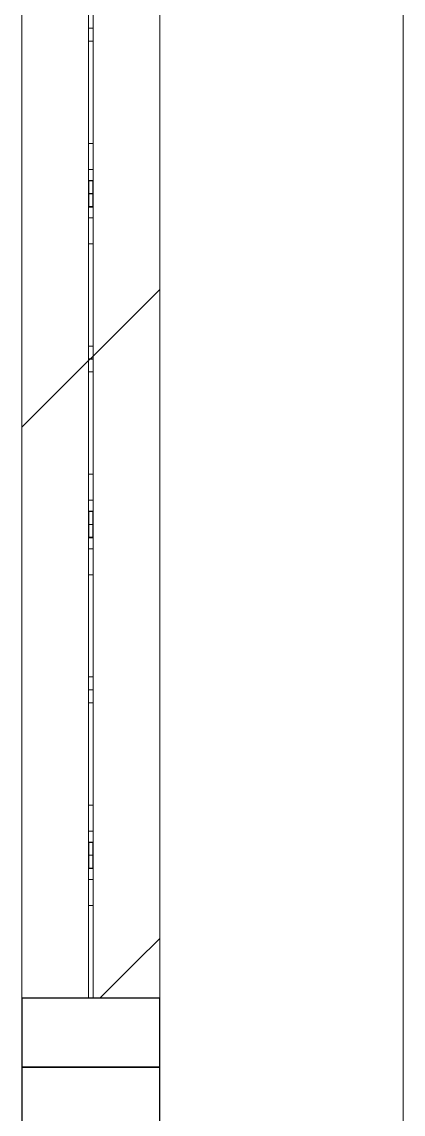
# Model space of a CAD drawing. Header units: millimetres. Extents: x -4948 to 42228, y -4856 to 69378.
# Drawn here: x -1136.3 to -970.3, y 23171.6 to 23647.8 of the extents above; entities that cross this region are included whole.
import ezdxf

# ---------------------------------------------------------------- set-up
doc = ezdxf.new("R2010")
doc.units = ezdxf.units.MM
doc.layers.add('A-FLOR', color=192, linetype='Continuous', lineweight=13)
doc.layers.add('A-GLAZ-CWMG', color=51, linetype='Continuous', lineweight=9)
pattern_1 = [(45, (0, 0), (-141.4214, 141.4214), [])]

# ---------------------------------------------------------------- blocks, each defined once
blk = doc.blocks.new('27ELB-RD-AR-0000-BIM_rvt-1-1 этаж отм_ _0_000 лотки')
at = {"layer": 'A-GLAZ-CWMG'}
h = blk.add_hatch(dxfattribs=at)
h.set_pattern_fill('FP_2', color=252, style=0, pattern_type=2)
h.set_pattern_definition(pattern_1)
h.paths.add_polyline_path([(-1076.26, 23526.65), (-1076.26, 23619.1), (-1136.26, 23619.1), (-1136.26, 23526.65), (-1084.48, 23526.65)], flags=0)
h = blk.add_hatch(dxfattribs=at)
h.set_pattern_fill('FP_3', color=252, style=0, pattern_type=2)
h.set_pattern_definition(pattern_1)
h.paths.add_polyline_path([(-1076.26, 23474.88), (-1076.26, 23526.65), (-1136.26, 23526.65), (-1136.26, 23474.88), (-1084.48, 23474.88)], flags=0)
h = blk.add_hatch(dxfattribs=at)
h.set_pattern_fill('FP_2', color=252, style=0, pattern_type=2)
h.set_pattern_definition(pattern_1)
h.paths.add_polyline_path([(-1076.26, 23382.42), (-1076.26, 23474.88), (-1136.26, 23474.88), (-1136.26, 23382.42), (-1084.48, 23382.42)], flags=0)
h = blk.add_hatch(dxfattribs=at)
h.set_pattern_fill('FP_3', color=252, style=0, pattern_type=2)
h.set_pattern_definition(pattern_1)
h.paths.add_polyline_path([(-1076.26, 23238.2), (-1076.26, 23330.66), (-1136.26, 23330.66), (-1136.26, 23238.2), (-1084.48, 23238.2)], flags=0)
h = blk.add_hatch(dxfattribs=at)
h.set_pattern_fill('FP_3', color=252, style=0, pattern_type=2)
h.set_pattern_definition(pattern_1)
h.paths.add_polyline_path([(-1084.48, 23222.1), (-1076.26, 23222.1), (-1076.26, 23238.2), (-1136.26, 23238.2), (-1136.26, 23222.1)], flags=0)
at = {"layer": 'A-FLOR', "color": 252, "lineweight": 9}
blk.add_line((-970.26, 18605.6), (-970.26, 24778.6), dxfattribs=at)
at = {"layer": 'A-GLAZ-CWMG', "color": 252}
for p, q in [((-1107.26, 23647.81), (-1107.26, 23719.92)), ((-1107.26, 23647.81), (-1107.26, 23719.92)), ((-1107.26, 23647.81), (-1107.26, 23719.92)), ((-1107.26, 23647.81), (-1107.26, 23719.92)), ((-1105.26, 23719.92), (-1105.26, 23647.81)), ((-1105.26, 23719.92), (-1105.26, 23647.81)), ((-1105.26, 23719.92), (-1105.26, 23647.81)), ((-1105.26, 23719.92), (-1105.26, 23647.81)), ((-1107.26, 23644.99), (-1107.26, 23711.51)), ((-1107.26, 23644.99), (-1107.26, 23711.51)), ((-1107.26, 23644.99), (-1107.26, 23711.51)), ((-1107.26, 23644.99), (-1107.26, 23711.51)), ((-1107.26, 23644.99), (-1107.26, 23711.51)), ((-1107.26, 23644.99), (-1107.26, 23711.51)), ((-1107.26, 23644.99), (-1107.26, 23711.51)), ((-1107.26, 23644.99), (-1107.26, 23711.51)), ((-1105.26, 23711.51), (-1105.26, 23644.99)), ((-1105.26, 23711.51), (-1105.26, 23644.99)), ((-1105.26, 23711.51), (-1105.26, 23644.99)), ((-1105.26, 23711.51), (-1105.26, 23644.99)), ((-1105.26, 23711.51), (-1105.26, 23644.99)), ((-1105.26, 23711.51), (-1105.26, 23644.99)), ((-1105.26, 23711.51), (-1105.26, 23644.99)), ((-1105.26, 23711.51), (-1105.26, 23644.99)), ((-1136.26, 23619.1), (-1136.26, 23670.87)), ((-1076.26, 23619.1), (-1076.26, 23670.87)), ((-1107.26, 23578.53), (-1107.26, 23647.81)), ((-1107.26, 23575.7), (-1107.26, 23647.81)), ((-1107.26, 23575.7), (-1107.26, 23647.81)), ((-1107.26, 23575.7), (-1107.26, 23647.81)), ((-1107.26, 23575.7), (-1107.26, 23647.81)), ((-1107.26, 23575.7), (-1107.26, 23647.81)), ((-1107.26, 23575.7), (-1107.26, 23647.81)), ((-1107.26, 23575.7), (-1107.26, 23647.81)), ((-1105.26, 23645.06), (-1107.26, 23645.06)), ((-1107.26, 23645.06), (-1107.26, 23639.4)), ((-1105.26, 23645.06), (-1107.26, 23645.06)), ((-1107.26, 23645.06), (-1107.26, 23639.4)), ((-1105.26, 23645.06), (-1107.26, 23645.06)), ((-1107.26, 23645.06), (-1107.26, 23639.4)), ((-1105.26, 23645.06), (-1107.26, 23645.06)), ((-1107.26, 23645.06), (-1107.26, 23639.4)), ((-1105.26, 23645.06), (-1107.26, 23645.06)), ((-1107.26, 23645.06), (-1107.26, 23639.4)), ((-1105.26, 23645.06), (-1107.26, 23645.06)), ((-1107.26, 23645.06), (-1107.26, 23639.4)), ((-1105.26, 23645.06), (-1107.26, 23645.06)), ((-1107.26, 23645.06), (-1107.26, 23639.4)), ((-1105.26, 23645.06), (-1107.26, 23645.06)), ((-1107.26, 23645.06), (-1107.26, 23639.4)), ((-1105.26, 23644.99), (-1107.26, 23644.99)), ((-1105.26, 23644.99), (-1107.26, 23644.99)), ((-1105.26, 23644.99), (-1107.26, 23644.99)), ((-1105.26, 23644.99), (-1107.26, 23644.99)), ((-1105.26, 23644.99), (-1107.26, 23644.99)), ((-1105.26, 23644.99), (-1107.26, 23644.99)), ((-1105.26, 23644.99), (-1107.26, 23644.99)), ((-1105.26, 23644.99), (-1107.26, 23644.99)), ((-1105.26, 23647.81), (-1105.26, 23578.53)), ((-1105.26, 23647.81), (-1105.26, 23575.7)), ((-1105.26, 23647.81), (-1105.26, 23575.7)), ((-1105.26, 23647.81), (-1105.26, 23575.7)), ((-1105.26, 23647.81), (-1105.26, 23575.7)), ((-1105.26, 23647.81), (-1105.26, 23575.7)), ((-1105.26, 23647.81), (-1105.26, 23575.7)), ((-1105.26, 23647.81), (-1105.26, 23575.7)), ((-1105.26, 23639.4), (-1105.26, 23645.06)), ((-1105.26, 23639.4), (-1105.26, 23645.06)), ((-1105.26, 23639.4), (-1105.26, 23645.06)), ((-1105.26, 23639.4), (-1105.26, 23645.06)), ((-1105.26, 23639.4), (-1105.26, 23645.06)), ((-1105.26, 23639.4), (-1105.26, 23645.06)), ((-1105.26, 23639.4), (-1105.26, 23645.06)), ((-1105.26, 23639.4), (-1105.26, 23645.06)), ((-1107.26, 23639.4), (-1105.26, 23639.4)), ((-1107.26, 23572.87), (-1107.26, 23639.4)), ((-1107.26, 23639.4), (-1105.26, 23639.4)), ((-1107.26, 23572.87), (-1107.26, 23639.4)), ((-1107.26, 23639.4), (-1105.26, 23639.4)), ((-1107.26, 23572.87), (-1107.26, 23639.4)), ((-1107.26, 23639.4), (-1105.26, 23639.4)), ((-1107.26, 23572.87), (-1107.26, 23639.4)), ((-1107.26, 23639.4), (-1105.26, 23639.4)), ((-1107.26, 23572.87), (-1107.26, 23639.4)), ((-1107.26, 23639.4), (-1105.26, 23639.4)), ((-1107.26, 23572.87), (-1107.26, 23639.4)), ((-1107.26, 23639.4), (-1105.26, 23639.4)), ((-1107.26, 23572.87), (-1107.26, 23639.4)), ((-1107.26, 23639.4), (-1105.26, 23639.4)), ((-1107.26, 23572.87), (-1107.26, 23639.4)), ((-1105.26, 23639.4), (-1105.26, 23572.87)), ((-1105.26, 23639.4), (-1105.26, 23572.87)), ((-1105.26, 23639.4), (-1105.26, 23572.87)), ((-1105.26, 23639.4), (-1105.26, 23572.87)), ((-1105.26, 23639.4), (-1105.26, 23572.87)), ((-1105.26, 23639.4), (-1105.26, 23572.87)), ((-1105.26, 23639.4), (-1105.26, 23572.87)), ((-1105.26, 23639.4), (-1105.26, 23572.87)), ((-1136.26, 23526.65), (-1136.26, 23619.1)), ((-1076.26, 23526.65), (-1076.26, 23619.1)), ((-1107.26, 23575.7), (-1107.26, 23594.76)), ((-1105.26, 23594.76), (-1107.26, 23594.76)), ((-1105.26, 23594.76), (-1105.26, 23575.7)), ((-1107.26, 23583.45), (-1105.26, 23583.45)), ((-1107.26, 23578.53), (-1105.26, 23578.53)), ((-1107.26, 23578.53), (-1105.26, 23578.53)), ((-1107.26, 23578.53), (-1105.26, 23578.53)), ((-1107.26, 23578.53), (-1105.26, 23578.53)), ((-1107.26, 23578.53), (-1105.26, 23578.53)), ((-1107.26, 23578.53), (-1105.26, 23578.53)), ((-1107.26, 23578.53), (-1105.26, 23578.53)), ((-1107.26, 23578.53), (-1105.26, 23578.53)), ((-1107.26, 23503.59), (-1107.26, 23575.7)), ((-1107.26, 23503.59), (-1107.26, 23575.7)), ((-1107.26, 23503.59), (-1107.26, 23575.7)), ((-1107.26, 23503.59), (-1107.26, 23575.7)), ((-1107.26, 23503.59), (-1107.26, 23575.7)), ((-1107.26, 23503.59), (-1107.26, 23575.7)), ((-1107.26, 23503.59), (-1107.26, 23575.7)), ((-1107.26, 23503.59), (-1107.26, 23575.7)), ((-1105.26, 23575.7), (-1105.26, 23503.59)), ((-1105.26, 23575.7), (-1105.26, 23503.59)), ((-1105.26, 23575.7), (-1105.26, 23503.59)), ((-1105.26, 23575.7), (-1105.26, 23503.59)), ((-1105.26, 23575.7), (-1105.26, 23503.59)), ((-1105.26, 23575.7), (-1105.26, 23503.59)), ((-1105.26, 23575.7), (-1105.26, 23503.59)), ((-1105.26, 23575.7), (-1105.26, 23503.59)), ((-1105.26, 23572.95), (-1107.26, 23572.95)), ((-1107.26, 23572.95), (-1107.26, 23567.29)), ((-1105.26, 23572.95), (-1107.26, 23572.95)), ((-1107.26, 23572.95), (-1107.26, 23567.29)), ((-1105.26, 23572.95), (-1107.26, 23572.95)), ((-1107.26, 23572.95), (-1107.26, 23567.29)), ((-1105.26, 23572.95), (-1107.26, 23572.95)), ((-1107.26, 23572.95), (-1107.26, 23567.29)), ((-1105.26, 23572.95), (-1107.26, 23572.95)), ((-1107.26, 23572.95), (-1107.26, 23567.29)), ((-1105.26, 23572.95), (-1107.26, 23572.95)), ((-1107.26, 23572.95), (-1107.26, 23567.29)), ((-1105.26, 23572.95), (-1107.26, 23572.95)), ((-1107.26, 23572.95), (-1107.26, 23567.29)), ((-1105.26, 23572.95), (-1107.26, 23572.95)), ((-1107.26, 23572.95), (-1107.26, 23567.29)), ((-1105.26, 23572.87), (-1107.26, 23572.87)), ((-1105.26, 23572.87), (-1107.26, 23572.87)), ((-1105.26, 23572.87), (-1107.26, 23572.87)), ((-1105.26, 23572.87), (-1107.26, 23572.87)), ((-1105.26, 23572.87), (-1107.26, 23572.87)), ((-1105.26, 23572.87), (-1107.26, 23572.87)), ((-1105.26, 23572.87), (-1107.26, 23572.87)), ((-1105.26, 23572.87), (-1107.26, 23572.87)), ((-1105.26, 23572.87), (-1107.26, 23572.87)), ((-1107.26, 23572.87), (-1107.26, 23567.22)), ((-1105.26, 23567.29), (-1105.26, 23572.95)), ((-1105.26, 23567.29), (-1105.26, 23572.95)), ((-1105.26, 23567.29), (-1105.26, 23572.95)), ((-1105.26, 23567.29), (-1105.26, 23572.95)), ((-1105.26, 23567.29), (-1105.26, 23572.95)), ((-1105.26, 23567.29), (-1105.26, 23572.95)), ((-1105.26, 23567.29), (-1105.26, 23572.95)), ((-1105.26, 23567.29), (-1105.26, 23572.95)), ((-1105.26, 23567.22), (-1105.26, 23572.87)), ((-1107.26, 23567.29), (-1105.26, 23567.29)), ((-1107.26, 23500.76), (-1107.26, 23567.29)), ((-1107.26, 23567.29), (-1105.26, 23567.29)), ((-1107.26, 23500.76), (-1107.26, 23567.29)), ((-1107.26, 23567.29), (-1105.26, 23567.29)), ((-1107.26, 23500.76), (-1107.26, 23567.29)), ((-1107.26, 23567.29), (-1105.26, 23567.29)), ((-1107.26, 23500.76), (-1107.26, 23567.29)), ((-1107.26, 23567.29), (-1105.26, 23567.29)), ((-1107.26, 23500.76), (-1107.26, 23567.29)), ((-1107.26, 23567.29), (-1105.26, 23567.29)), ((-1107.26, 23500.76), (-1107.26, 23567.29)), ((-1107.26, 23567.29), (-1105.26, 23567.29)), ((-1107.26, 23500.76), (-1107.26, 23567.29)), ((-1107.26, 23567.29), (-1105.26, 23567.29)), ((-1107.26, 23500.76), (-1107.26, 23567.29)), ((-1107.26, 23567.22), (-1105.26, 23567.22)), ((-1107.26, 23550.99), (-1107.26, 23567.22)), ((-1105.26, 23567.29), (-1105.26, 23500.76)), ((-1105.26, 23567.29), (-1105.26, 23500.76)), ((-1105.26, 23567.29), (-1105.26, 23500.76)), ((-1105.26, 23567.29), (-1105.26, 23500.76)), ((-1105.26, 23567.29), (-1105.26, 23500.76)), ((-1105.26, 23567.29), (-1105.26, 23500.76)), ((-1105.26, 23567.29), (-1105.26, 23500.76)), ((-1105.26, 23567.29), (-1105.26, 23500.76)), ((-1105.26, 23567.22), (-1105.26, 23550.99)), ((-1105.26, 23562.3), (-1107.26, 23562.3)), ((-1107.26, 23550.99), (-1105.26, 23550.99)), ((-1136.26, 23474.88), (-1136.26, 23526.65)), ((-1076.26, 23474.88), (-1076.26, 23526.65)), ((-1107.26, 23506.42), (-1105.26, 23506.42)), ((-1107.26, 23506.42), (-1105.26, 23506.42)), ((-1107.26, 23506.42), (-1105.26, 23506.42)), ((-1107.26, 23506.42), (-1105.26, 23506.42)), ((-1107.26, 23506.42), (-1105.26, 23506.42)), ((-1107.26, 23506.42), (-1105.26, 23506.42)), ((-1107.26, 23506.42), (-1105.26, 23506.42)), ((-1107.26, 23506.42), (-1105.26, 23506.42)), ((-1107.26, 23434.31), (-1107.26, 23503.59)), ((-1107.26, 23431.48), (-1107.26, 23503.59)), ((-1107.26, 23431.48), (-1107.26, 23503.59)), ((-1107.26, 23431.48), (-1107.26, 23503.59)), ((-1107.26, 23431.48), (-1107.26, 23503.59)), ((-1107.26, 23431.48), (-1107.26, 23503.59)), ((-1107.26, 23431.48), (-1107.26, 23503.59)), ((-1107.26, 23431.48), (-1107.26, 23503.59)), ((-1105.26, 23503.59), (-1105.26, 23434.31)), ((-1105.26, 23503.59), (-1105.26, 23431.48)), ((-1105.26, 23503.59), (-1105.26, 23431.48)), ((-1105.26, 23503.59), (-1105.26, 23431.48)), ((-1105.26, 23503.59), (-1105.26, 23431.48)), ((-1105.26, 23503.59), (-1105.26, 23431.48)), ((-1105.26, 23503.59), (-1105.26, 23431.48)), ((-1105.26, 23503.59), (-1105.26, 23431.48)), ((-1105.26, 23500.84), (-1107.26, 23500.84)), ((-1107.26, 23500.84), (-1107.26, 23495.18)), ((-1105.26, 23500.84), (-1107.26, 23500.84)), ((-1107.26, 23500.84), (-1107.26, 23495.18)), ((-1105.26, 23500.84), (-1107.26, 23500.84)), ((-1107.26, 23500.84), (-1107.26, 23495.18)), ((-1105.26, 23500.84), (-1107.26, 23500.84)), ((-1107.26, 23500.84), (-1107.26, 23495.18)), ((-1105.26, 23500.84), (-1107.26, 23500.84)), ((-1107.26, 23500.84), (-1107.26, 23495.18)), ((-1105.26, 23500.84), (-1107.26, 23500.84)), ((-1107.26, 23500.84), (-1107.26, 23495.18)), ((-1105.26, 23500.84), (-1107.26, 23500.84)), ((-1107.26, 23500.84), (-1107.26, 23495.18)), ((-1105.26, 23500.84), (-1107.26, 23500.84)), ((-1107.26, 23500.84), (-1107.26, 23495.18)), ((-1105.26, 23500.76), (-1107.26, 23500.76)), ((-1105.26, 23500.76), (-1107.26, 23500.76)), ((-1105.26, 23500.76), (-1107.26, 23500.76)), ((-1105.26, 23500.76), (-1107.26, 23500.76)), ((-1105.26, 23500.76), (-1107.26, 23500.76)), ((-1105.26, 23500.76), (-1107.26, 23500.76)), ((-1105.26, 23500.76), (-1107.26, 23500.76)), ((-1105.26, 23500.76), (-1107.26, 23500.76)), ((-1105.26, 23495.18), (-1105.26, 23500.84)), ((-1105.26, 23495.18), (-1105.26, 23500.84)), ((-1105.26, 23495.18), (-1105.26, 23500.84)), ((-1105.26, 23495.18), (-1105.26, 23500.84)), ((-1105.26, 23495.18), (-1105.26, 23500.84)), ((-1105.26, 23495.18), (-1105.26, 23500.84)), ((-1105.26, 23495.18), (-1105.26, 23500.84)), ((-1105.26, 23495.18), (-1105.26, 23500.84)), ((-1107.26, 23495.18), (-1105.26, 23495.18)), ((-1107.26, 23428.65), (-1107.26, 23495.18)), ((-1107.26, 23495.18), (-1105.26, 23495.18)), ((-1107.26, 23428.65), (-1107.26, 23495.18)), ((-1107.26, 23495.18), (-1105.26, 23495.18)), ((-1107.26, 23428.65), (-1107.26, 23495.18)), ((-1107.26, 23495.18), (-1105.26, 23495.18)), ((-1107.26, 23428.65), (-1107.26, 23495.18)), ((-1107.26, 23495.18), (-1105.26, 23495.18)), ((-1107.26, 23428.65), (-1107.26, 23495.18)), ((-1107.26, 23495.18), (-1105.26, 23495.18)), ((-1107.26, 23428.65), (-1107.26, 23495.18)), ((-1107.26, 23495.18), (-1105.26, 23495.18)), ((-1107.26, 23428.65), (-1107.26, 23495.18)), ((-1107.26, 23495.18), (-1105.26, 23495.18)), ((-1107.26, 23428.65), (-1107.26, 23495.18)), ((-1105.26, 23495.18), (-1105.26, 23428.65)), ((-1105.26, 23495.18), (-1105.26, 23428.65)), ((-1105.26, 23495.18), (-1105.26, 23428.65)), ((-1105.26, 23495.18), (-1105.26, 23428.65)), ((-1105.26, 23495.18), (-1105.26, 23428.65)), ((-1105.26, 23495.18), (-1105.26, 23428.65)), ((-1105.26, 23495.18), (-1105.26, 23428.65)), ((-1105.26, 23495.18), (-1105.26, 23428.65)), ((-1136.26, 23382.42), (-1136.26, 23474.88)), ((-1076.26, 23382.42), (-1076.26, 23474.88)), ((-1107.26, 23431.48), (-1107.26, 23450.54)), ((-1105.26, 23450.54), (-1107.26, 23450.54)), ((-1105.26, 23450.54), (-1105.26, 23431.48)), ((-1107.26, 23439.22), (-1105.26, 23439.22)), ((-1107.26, 23434.31), (-1105.26, 23434.31)), ((-1107.26, 23434.31), (-1105.26, 23434.31)), ((-1107.26, 23434.31), (-1105.26, 23434.31)), ((-1107.26, 23434.31), (-1105.26, 23434.31)), ((-1107.26, 23434.31), (-1105.26, 23434.31)), ((-1107.26, 23434.31), (-1105.26, 23434.31)), ((-1107.26, 23434.31), (-1105.26, 23434.31)), ((-1107.26, 23434.31), (-1105.26, 23434.31)), ((-1107.26, 23359.37), (-1107.26, 23431.48)), ((-1107.26, 23359.37), (-1107.26, 23431.48)), ((-1107.26, 23359.37), (-1107.26, 23431.48)), ((-1107.26, 23359.37), (-1107.26, 23431.48)), ((-1107.26, 23359.37), (-1107.26, 23431.48)), ((-1107.26, 23359.37), (-1107.26, 23431.48)), ((-1107.26, 23359.37), (-1107.26, 23431.48)), ((-1107.26, 23359.37), (-1107.26, 23431.48)), ((-1105.26, 23431.48), (-1105.26, 23359.37)), ((-1105.26, 23431.48), (-1105.26, 23359.37)), ((-1105.26, 23431.48), (-1105.26, 23359.37)), ((-1105.26, 23431.48), (-1105.26, 23359.37)), ((-1105.26, 23431.48), (-1105.26, 23359.37)), ((-1105.26, 23431.48), (-1105.26, 23359.37)), ((-1105.26, 23431.48), (-1105.26, 23359.37)), ((-1105.26, 23431.48), (-1105.26, 23359.37)), ((-1105.26, 23428.73), (-1107.26, 23428.73)), ((-1107.26, 23428.73), (-1107.26, 23423.07)), ((-1105.26, 23428.73), (-1107.26, 23428.73)), ((-1107.26, 23428.73), (-1107.26, 23423.07)), ((-1105.26, 23428.73), (-1107.26, 23428.73)), ((-1107.26, 23428.73), (-1107.26, 23423.07)), ((-1105.26, 23428.73), (-1107.26, 23428.73)), ((-1107.26, 23428.73), (-1107.26, 23423.07)), ((-1105.26, 23428.73), (-1107.26, 23428.73)), ((-1107.26, 23428.73), (-1107.26, 23423.07)), ((-1105.26, 23428.73), (-1107.26, 23428.73)), ((-1107.26, 23428.73), (-1107.26, 23423.07)), ((-1105.26, 23428.73), (-1107.26, 23428.73)), ((-1107.26, 23428.73), (-1107.26, 23423.07)), ((-1105.26, 23428.73), (-1107.26, 23428.73)), ((-1107.26, 23428.73), (-1107.26, 23423.07)), ((-1105.26, 23428.65), (-1107.26, 23428.65)), ((-1105.26, 23428.65), (-1107.26, 23428.65)), ((-1105.26, 23428.65), (-1107.26, 23428.65)), ((-1105.26, 23428.65), (-1107.26, 23428.65)), ((-1105.26, 23428.65), (-1107.26, 23428.65)), ((-1105.26, 23428.65), (-1107.26, 23428.65)), ((-1105.26, 23428.65), (-1107.26, 23428.65)), ((-1105.26, 23428.65), (-1107.26, 23428.65)), ((-1105.26, 23428.65), (-1107.26, 23428.65)), ((-1107.26, 23428.65), (-1107.26, 23423)), ((-1105.26, 23423.07), (-1105.26, 23428.73)), ((-1105.26, 23423.07), (-1105.26, 23428.73)), ((-1105.26, 23423.07), (-1105.26, 23428.73)), ((-1105.26, 23423.07), (-1105.26, 23428.73)), ((-1105.26, 23423.07), (-1105.26, 23428.73)), ((-1105.26, 23423.07), (-1105.26, 23428.73)), ((-1105.26, 23423.07), (-1105.26, 23428.73)), ((-1105.26, 23423.07), (-1105.26, 23428.73)), ((-1105.26, 23423), (-1105.26, 23428.65)), ((-1107.26, 23423.07), (-1105.26, 23423.07)), ((-1107.26, 23356.54), (-1107.26, 23423.07)), ((-1107.26, 23423.07), (-1105.26, 23423.07)), ((-1107.26, 23356.54), (-1107.26, 23423.07)), ((-1107.26, 23423.07), (-1105.26, 23423.07)), ((-1107.26, 23356.54), (-1107.26, 23423.07)), ((-1107.26, 23423.07), (-1105.26, 23423.07)), ((-1107.26, 23356.54), (-1107.26, 23423.07)), ((-1107.26, 23423.07), (-1105.26, 23423.07)), ((-1107.26, 23356.54), (-1107.26, 23423.07)), ((-1107.26, 23423.07), (-1105.26, 23423.07)), ((-1107.26, 23356.54), (-1107.26, 23423.07)), ((-1107.26, 23423.07), (-1105.26, 23423.07)), ((-1107.26, 23356.54), (-1107.26, 23423.07)), ((-1107.26, 23423.07), (-1105.26, 23423.07)), ((-1107.26, 23356.54), (-1107.26, 23423.07)), ((-1107.26, 23423), (-1105.26, 23423)), ((-1107.26, 23406.77), (-1107.26, 23423)), ((-1105.26, 23423.07), (-1105.26, 23356.54)), ((-1105.26, 23423.07), (-1105.26, 23356.54)), ((-1105.26, 23423.07), (-1105.26, 23356.54)), ((-1105.26, 23423.07), (-1105.26, 23356.54)), ((-1105.26, 23423.07), (-1105.26, 23356.54)), ((-1105.26, 23423.07), (-1105.26, 23356.54)), ((-1105.26, 23423.07), (-1105.26, 23356.54)), ((-1105.26, 23423.07), (-1105.26, 23356.54)), ((-1105.26, 23423), (-1105.26, 23406.77)), ((-1105.26, 23418.08), (-1107.26, 23418.08)), ((-1107.26, 23406.77), (-1105.26, 23406.77)), ((-1136.26, 23330.66), (-1136.26, 23382.42)), ((-1076.26, 23330.66), (-1076.26, 23382.42)), ((-1107.26, 23362.2), (-1105.26, 23362.2)), ((-1107.26, 23362.2), (-1105.26, 23362.2)), ((-1107.26, 23362.2), (-1105.26, 23362.2)), ((-1107.26, 23362.2), (-1105.26, 23362.2)), ((-1107.26, 23362.2), (-1105.26, 23362.2)), ((-1107.26, 23362.2), (-1105.26, 23362.2)), ((-1107.26, 23362.2), (-1105.26, 23362.2)), ((-1107.26, 23362.2), (-1105.26, 23362.2)), ((-1107.26, 23290.09), (-1107.26, 23359.37)), ((-1107.26, 23287.26), (-1107.26, 23359.37)), ((-1107.26, 23287.26), (-1107.26, 23359.37)), ((-1107.26, 23287.26), (-1107.26, 23359.37)), ((-1107.26, 23287.26), (-1107.26, 23359.37)), ((-1107.26, 23287.26), (-1107.26, 23359.37)), ((-1107.26, 23287.26), (-1107.26, 23359.37)), ((-1107.26, 23287.26), (-1107.26, 23359.37)), ((-1105.26, 23359.37), (-1105.26, 23290.09)), ((-1105.26, 23359.37), (-1105.26, 23287.26)), ((-1105.26, 23359.37), (-1105.26, 23287.26)), ((-1105.26, 23359.37), (-1105.26, 23287.26)), ((-1105.26, 23359.37), (-1105.26, 23287.26)), ((-1105.26, 23359.37), (-1105.26, 23287.26)), ((-1105.26, 23359.37), (-1105.26, 23287.26)), ((-1105.26, 23359.37), (-1105.26, 23287.26)), ((-1105.26, 23356.62), (-1107.26, 23356.62)), ((-1107.26, 23356.62), (-1107.26, 23350.96)), ((-1105.26, 23356.62), (-1107.26, 23356.62)), ((-1107.26, 23356.62), (-1107.26, 23350.96)), ((-1105.26, 23356.62), (-1107.26, 23356.62)), ((-1107.26, 23356.62), (-1107.26, 23350.96)), ((-1105.26, 23356.62), (-1107.26, 23356.62)), ((-1107.26, 23356.62), (-1107.26, 23350.96)), ((-1105.26, 23356.62), (-1107.26, 23356.62)), ((-1107.26, 23356.62), (-1107.26, 23350.96)), ((-1105.26, 23356.62), (-1107.26, 23356.62)), ((-1107.26, 23356.62), (-1107.26, 23350.96)), ((-1105.26, 23356.62), (-1107.26, 23356.62)), ((-1107.26, 23356.62), (-1107.26, 23350.96)), ((-1105.26, 23356.62), (-1107.26, 23356.62)), ((-1107.26, 23356.62), (-1107.26, 23350.96)), ((-1105.26, 23356.54), (-1107.26, 23356.54)), ((-1105.26, 23356.54), (-1107.26, 23356.54)), ((-1105.26, 23356.54), (-1107.26, 23356.54)), ((-1105.26, 23356.54), (-1107.26, 23356.54)), ((-1105.26, 23356.54), (-1107.26, 23356.54)), ((-1105.26, 23356.54), (-1107.26, 23356.54)), ((-1105.26, 23356.54), (-1107.26, 23356.54)), ((-1105.26, 23356.54), (-1107.26, 23356.54)), ((-1105.26, 23350.96), (-1105.26, 23356.62)), ((-1105.26, 23350.96), (-1105.26, 23356.62)), ((-1105.26, 23350.96), (-1105.26, 23356.62)), ((-1105.26, 23350.96), (-1105.26, 23356.62)), ((-1105.26, 23350.96), (-1105.26, 23356.62)), ((-1105.26, 23350.96), (-1105.26, 23356.62)), ((-1105.26, 23350.96), (-1105.26, 23356.62)), ((-1105.26, 23350.96), (-1105.26, 23356.62)), ((-1107.26, 23350.96), (-1105.26, 23350.96)), ((-1107.26, 23284.43), (-1107.26, 23350.96)), ((-1107.26, 23350.96), (-1105.26, 23350.96)), ((-1107.26, 23284.43), (-1107.26, 23350.96)), ((-1107.26, 23350.96), (-1105.26, 23350.96)), ((-1107.26, 23284.43), (-1107.26, 23350.96)), ((-1107.26, 23350.96), (-1105.26, 23350.96)), ((-1107.26, 23284.43), (-1107.26, 23350.96)), ((-1107.26, 23350.96), (-1105.26, 23350.96)), ((-1107.26, 23284.43), (-1107.26, 23350.96)), ((-1107.26, 23350.96), (-1105.26, 23350.96)), ((-1107.26, 23284.43), (-1107.26, 23350.96)), ((-1107.26, 23350.96), (-1105.26, 23350.96)), ((-1107.26, 23284.43), (-1107.26, 23350.96)), ((-1107.26, 23350.96), (-1105.26, 23350.96)), ((-1107.26, 23284.43), (-1107.26, 23350.96)), ((-1105.26, 23350.96), (-1105.26, 23284.43)), ((-1105.26, 23350.96), (-1105.26, 23284.43)), ((-1105.26, 23350.96), (-1105.26, 23284.43)), ((-1105.26, 23350.96), (-1105.26, 23284.43)), ((-1105.26, 23350.96), (-1105.26, 23284.43)), ((-1105.26, 23350.96), (-1105.26, 23284.43)), ((-1105.26, 23350.96), (-1105.26, 23284.43)), ((-1105.26, 23350.96), (-1105.26, 23284.43)), ((-1136.26, 23238.2), (-1136.26, 23330.66)), ((-1076.26, 23238.2), (-1076.26, 23330.66)), ((-1107.26, 23287.26), (-1107.26, 23306.32)), ((-1105.26, 23306.32), (-1107.26, 23306.32)), ((-1105.26, 23306.32), (-1105.26, 23287.26)), ((-1107.26, 23295), (-1105.26, 23295)), ((-1107.26, 23290.09), (-1105.26, 23290.09)), ((-1107.26, 23290.09), (-1105.26, 23290.09)), ((-1107.26, 23290.09), (-1105.26, 23290.09)), ((-1107.26, 23290.09), (-1105.26, 23290.09)), ((-1107.26, 23290.09), (-1105.26, 23290.09)), ((-1107.26, 23290.09), (-1105.26, 23290.09)), ((-1107.26, 23290.09), (-1105.26, 23290.09)), ((-1107.26, 23290.09), (-1105.26, 23290.09)), ((-1107.26, 23222.1), (-1107.26, 23287.26)), ((-1107.26, 23222.1), (-1107.26, 23287.26)), ((-1107.26, 23222.1), (-1107.26, 23287.26)), ((-1107.26, 23222.1), (-1107.26, 23287.26)), ((-1107.26, 23222.1), (-1107.26, 23287.26)), ((-1107.26, 23222.1), (-1107.26, 23287.26)), ((-1107.26, 23222.1), (-1107.26, 23287.26)), ((-1107.26, 23222.1), (-1107.26, 23287.26)), ((-1105.26, 23284.51), (-1107.26, 23284.51)), ((-1107.26, 23284.51), (-1107.26, 23278.85)), ((-1105.26, 23284.51), (-1107.26, 23284.51)), ((-1107.26, 23284.51), (-1107.26, 23278.85)), ((-1105.26, 23284.51), (-1107.26, 23284.51)), ((-1107.26, 23284.51), (-1107.26, 23278.85)), ((-1105.26, 23284.51), (-1107.26, 23284.51)), ((-1107.26, 23284.51), (-1107.26, 23278.85)), ((-1105.26, 23284.51), (-1107.26, 23284.51)), ((-1107.26, 23284.51), (-1107.26, 23278.85)), ((-1105.26, 23284.51), (-1107.26, 23284.51)), ((-1107.26, 23284.51), (-1107.26, 23278.85)), ((-1105.26, 23284.51), (-1107.26, 23284.51)), ((-1107.26, 23284.51), (-1107.26, 23278.85)), ((-1105.26, 23284.51), (-1107.26, 23284.51)), ((-1107.26, 23284.51), (-1107.26, 23278.85)), ((-1105.26, 23284.43), (-1107.26, 23284.43)), ((-1105.26, 23284.43), (-1107.26, 23284.43)), ((-1105.26, 23284.43), (-1107.26, 23284.43)), ((-1105.26, 23284.43), (-1107.26, 23284.43)), ((-1105.26, 23284.43), (-1107.26, 23284.43)), ((-1105.26, 23284.43), (-1107.26, 23284.43)), ((-1105.26, 23284.43), (-1107.26, 23284.43)), ((-1105.26, 23284.43), (-1107.26, 23284.43)), ((-1105.26, 23284.43), (-1107.26, 23284.43)), ((-1107.26, 23284.43), (-1107.26, 23278.77)), ((-1105.26, 23287.26), (-1105.26, 23222.1)), ((-1105.26, 23287.26), (-1105.26, 23222.1)), ((-1105.26, 23287.26), (-1105.26, 23222.1)), ((-1105.26, 23287.26), (-1105.26, 23222.1)), ((-1105.26, 23287.26), (-1105.26, 23222.1)), ((-1105.26, 23287.26), (-1105.26, 23222.1)), ((-1105.26, 23287.26), (-1105.26, 23222.1)), ((-1105.26, 23287.26), (-1105.26, 23222.1)), ((-1105.26, 23278.85), (-1105.26, 23284.51)), ((-1105.26, 23278.85), (-1105.26, 23284.51)), ((-1105.26, 23278.85), (-1105.26, 23284.51)), ((-1105.26, 23278.85), (-1105.26, 23284.51)), ((-1105.26, 23278.85), (-1105.26, 23284.51)), ((-1105.26, 23278.85), (-1105.26, 23284.51)), ((-1105.26, 23278.85), (-1105.26, 23284.51)), ((-1105.26, 23278.85), (-1105.26, 23284.51)), ((-1105.26, 23278.77), (-1105.26, 23284.43)), ((-1107.26, 23278.85), (-1105.26, 23278.85)), ((-1107.26, 23222.1), (-1107.26, 23278.85)), ((-1107.26, 23278.85), (-1105.26, 23278.85)), ((-1107.26, 23222.1), (-1107.26, 23278.85)), ((-1107.26, 23278.85), (-1105.26, 23278.85)), ((-1107.26, 23222.1), (-1107.26, 23278.85)), ((-1107.26, 23278.85), (-1105.26, 23278.85)), ((-1107.26, 23222.1), (-1107.26, 23278.85)), ((-1107.26, 23278.85), (-1105.26, 23278.85)), ((-1107.26, 23222.1), (-1107.26, 23278.85)), ((-1107.26, 23278.85), (-1105.26, 23278.85)), ((-1107.26, 23222.1), (-1107.26, 23278.85)), ((-1107.26, 23278.85), (-1105.26, 23278.85)), ((-1107.26, 23222.1), (-1107.26, 23278.85)), ((-1107.26, 23278.85), (-1105.26, 23278.85)), ((-1107.26, 23222.1), (-1107.26, 23278.85)), ((-1107.26, 23278.77), (-1105.26, 23278.77)), ((-1107.26, 23262.55), (-1107.26, 23278.77)), ((-1105.26, 23278.85), (-1105.26, 23222.1)), ((-1105.26, 23278.85), (-1105.26, 23222.1)), ((-1105.26, 23278.85), (-1105.26, 23222.1)), ((-1105.26, 23278.85), (-1105.26, 23222.1)), ((-1105.26, 23278.85), (-1105.26, 23222.1)), ((-1105.26, 23278.85), (-1105.26, 23222.1)), ((-1105.26, 23278.85), (-1105.26, 23222.1)), ((-1105.26, 23278.85), (-1105.26, 23222.1)), ((-1105.26, 23278.77), (-1105.26, 23262.55)), ((-1105.26, 23273.86), (-1107.26, 23273.86)), ((-1107.26, 23262.55), (-1105.26, 23262.55)), ((-1136.26, 23222.1), (-1136.26, 23238.2)), ((-1076.26, 23222.1), (-1076.26, 23238.2))]:
    blk.add_line(p, q, dxfattribs=at)
at = {"layer": 'A-GLAZ-CWMG', "color": 252, "lineweight": 25}
for p, q in [((-1105.26, 23578.53), (-1107.26, 23578.53)), ((-1107.26, 23578.53), (-1107.26, 23572.87)), ((-1105.26, 23572.87), (-1105.26, 23578.53)), ((-1107.26, 23572.87), (-1107.26, 23567.22)), ((-1105.26, 23567.22), (-1105.26, 23572.87)), ((-1107.26, 23567.22), (-1105.26, 23567.22)), ((-1105.26, 23434.31), (-1107.26, 23434.31)), ((-1107.26, 23434.31), (-1107.26, 23428.65)), ((-1105.26, 23428.65), (-1105.26, 23434.31)), ((-1107.26, 23428.65), (-1107.26, 23423)), ((-1105.26, 23423), (-1105.26, 23428.65)), ((-1107.26, 23423), (-1105.26, 23423)), ((-1105.26, 23290.09), (-1107.26, 23290.09)), ((-1107.26, 23290.09), (-1107.26, 23284.43)), ((-1105.26, 23284.43), (-1105.26, 23290.09)), ((-1107.26, 23284.43), (-1107.26, 23278.77)), ((-1105.26, 23278.77), (-1105.26, 23284.43)), ((-1107.26, 23278.77), (-1105.26, 23278.77)), ((-1136.26, 23192.1), (-1136.26, 23162.1)), ((-1076.26, 23192.1), (-1136.26, 23192.1)), ((-1076.26, 23162.1), (-1076.26, 23192.1))]:
    blk.add_line(p, q, dxfattribs=at)
at = {"layer": 'A-GLAZ-CWMG', "color": 252, "lineweight": 25, "extrusion": (0, 0, -1)}
for p, q in [((-1136.26, 23222.1), (-1136.26, 23192.1)), ((-1076.26, 23222.1), (-1136.26, 23222.1)), ((-1076.26, 23192.1), (-1076.26, 23222.1)), ((-1136.26, 23192.1), (-1076.26, 23192.1))]:
    blk.add_line(p, q, dxfattribs=at)

msp = doc.modelspace()

# ---------------------------------------------------------------- block references
at = {"lineweight": 5}
msp.add_blockref('27ELB-RD-AR-0000-BIM_rvt-1-1 этаж отм_ _0_000 лотки', (0, 0), dxfattribs=at)

doc.saveas('drawing.dxf')
